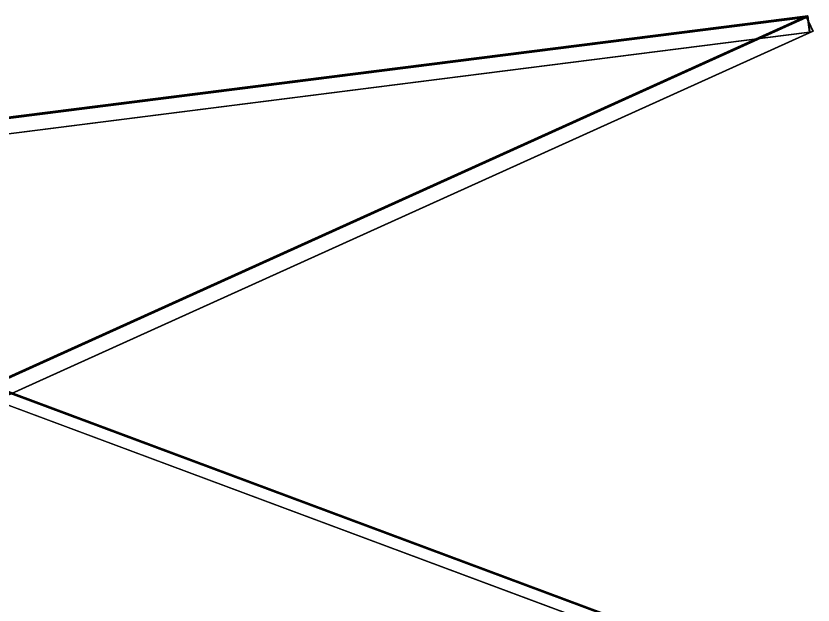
# Model space of a CAD drawing. Extents: x -14.2 to 13.4, y -20.5 to 46.3.
# Drawn here: x 4.278 to 8.63, y 43.109 to 46.325 of the extents above; entities that cross this region are included whole.
import ezdxf

# ---------------------------------------------------------------- set-up
doc = ezdxf.new("R2010")
doc.units = 0

msp = doc.modelspace()

# ---------------------------------------------------------------- linework, layer by layer
at = {"layer": '1', "color": 5}
for points in [[(8.6002, 46.3253, 0.0249), (1.3002, 45.4003, 1.0249), (1.2882, 45.3988, 0.9357), (8.5882, 46.3238, -0.0643)], [(8.5882, 46.3238, 0.0643), (1.2882, 45.3988, -0.9357), (1.3002, 45.4003, -1.0249), (8.6002, 46.3253, -0.0249)], [(8.5882, 46.3238, -0.0643), (1.2882, 45.3988, 0.9357), (1.2891, 45.3918, 0.9357), (8.5891, 46.3168, -0.0643)], [(8.5891, 46.3168, 0.0643), (1.2891, 45.3918, -0.9357), (1.2882, 45.3988, -0.9357), (8.5882, 46.3238, 0.0643)], [(8.5891, 46.3168, -0.0643), (1.2891, 45.3918, 0.9357), (1.3001, 45.3933, 1.0179), (8.6001, 46.3183, 0.0179)], [(8.6001, 46.3183, -0.0179), (1.3001, 45.3933, -1.0179), (1.2891, 45.3918, -0.9357), (8.5891, 46.3168, 0.0643)], [(8.6001, 46.3183, 0.0179), (1.3001, 45.3933, 1.0179), (1.3106, 45.3109, 1.0179), (8.6106, 46.2359, 0.0179)], [(8.6106, 46.2359, -0.0179), (1.3106, 45.3109, -1.0179), (1.3001, 45.3933, -1.0179), (8.6001, 46.3183, -0.0179)], [(8.6115, 46.236, 0.0249), (1.3115, 45.311, 1.0249), (1.3002, 45.4003, 1.0249), (8.6002, 46.3253, 0.0249)], [(8.6002, 46.3253, -0.0249), (1.3002, 45.4003, -1.0249), (1.3115, 45.311, -1.0249), (8.6115, 46.236, -0.0249)], [(8.6002, 46.3253, 0.0249), (8.5891, 46.3168, -0.0643), (8.5882, 46.3238, -0.0643)], [(8.6002, 46.3253, -0.0249), (8.5882, 46.3238, 0.0643), (8.5891, 46.3168, 0.0643)], [(8.6002, 46.3253, 0.0249), (8.6001, 46.3183, 0.0179), (8.5891, 46.3168, -0.0643)], [(8.6002, 46.3253, -0.0249), (8.5891, 46.3168, 0.0643), (8.6001, 46.3183, -0.0179)], [(8.6002, 46.3253, 0.0249), (8.6106, 46.2359, 0.0179), (8.6001, 46.3183, 0.0179)], [(8.6002, 46.3253, -0.0249), (8.6001, 46.3183, -0.0179), (8.6106, 46.2359, -0.0179)], [(8.6002, 46.3253, 0.0249), (8.6115, 46.236, 0.0249), (8.6106, 46.2359, 0.0179)], [(8.6002, 46.3253, -0.0249), (8.6106, 46.2359, -0.0179), (8.6115, 46.236, -0.0249)], [(8.6106, 46.2359, 0.0179), (1.3106, 45.3109, 1.0179), (1.3115, 45.311, 1.0249), (8.6115, 46.236, 0.0249)], [(8.6115, 46.236, -0.0249), (1.3115, 45.311, -1.0249), (1.3106, 45.3109, -1.0179), (8.6106, 46.2359, -0.0179)], [(4.1315, 44.2391, 0.6235), (7.5845, 42.9521, 0.0135), (7.6069, 43.0121, 0.0136), (4.1539, 44.2991, 0.6236)], [(4.1539, 44.2991, -0.6235), (7.6069, 43.0121, -0.0135), (7.5845, 42.9521, -0.0135), (4.1315, 44.2391, -0.6235)], [(4.1569, 44.3043, 0.6295), (7.6099, 43.0173, 0.0195), (7.5854, 42.9517, 0.0194), (4.1324, 44.2387, 0.6294)], [(4.1324, 44.2387, -0.6294), (7.5854, 42.9517, -0.0194), (7.6099, 43.0173, -0.0195), (4.1569, 44.3043, -0.6295)], [(4.1441, 44.3028, 0.5604), (7.5971, 43.0158, -0.0496), (7.5992, 43.0214, -0.0496), (4.1462, 44.3084, 0.5604)], [(4.1462, 44.3084, -0.5604), (7.5992, 43.0214, 0.0496), (7.5971, 43.0158, 0.0496), (4.1441, 44.3028, -0.5604)], [(4.1539, 44.2991, 0.6236), (7.6069, 43.0121, 0.0136), (7.5971, 43.0158, -0.0496), (4.1441, 44.3028, 0.5604)], [(4.1441, 44.3028, -0.5604), (7.5971, 43.0158, 0.0496), (7.6069, 43.0121, -0.0135), (4.1539, 44.2991, -0.6235)], [(4.1462, 44.3084, 0.5604), (7.5992, 43.0214, -0.0496), (7.6099, 43.0173, 0.0195), (4.1569, 44.3043, 0.6295)], [(4.1569, 44.3043, -0.6295), (7.6099, 43.0173, -0.0195), (7.5992, 43.0214, 0.0496), (4.1462, 44.3084, -0.5604)], [(4.1324, 44.2387, 0.6294), (7.5854, 42.9517, 0.0194), (7.5845, 42.9521, 0.0135), (4.1315, 44.2391, 0.6235)], [(4.1315, 44.2391, -0.6235), (7.5845, 42.9521, -0.0135), (7.5854, 42.9517, -0.0194), (4.1324, 44.2387, -0.6294)]]:
    msp.add_3dface(points, dxfattribs=at)
at = {"layer": '1', "color": 3}
for points in [[(8.5925, 46.3241, 0.0249), (4.1395, 44.3111, 0.6349), (4.1293, 44.3066, 0.5456), (8.5823, 46.3196, -0.0644)], [(8.5823, 46.3196, 0.0644), (4.1293, 44.3066, -0.5456), (4.1395, 44.3111, -0.6349), (8.5925, 46.3241, -0.0249)], [(8.5823, 46.3196, -0.0644), (4.1293, 44.3066, 0.5456), (4.1322, 44.3002, 0.5456), (8.5852, 46.3132, -0.0644)], [(8.5852, 46.3132, 0.0644), (4.1322, 44.3002, -0.5456), (4.1293, 44.3066, -0.5456), (8.5823, 46.3196, 0.0644)], [(8.5852, 46.3132, -0.0644), (4.1322, 44.3002, 0.5456), (4.1416, 44.3044, 0.628), (8.5946, 46.3174, 0.018)], [(8.5946, 46.3174, -0.018), (4.1416, 44.3044, -0.628), (4.1322, 44.3002, -0.5456), (8.5852, 46.3132, 0.0644)], [(8.6296, 46.2421, 0.0249), (4.1766, 44.2291, 0.6349), (4.1395, 44.3111, 0.6349), (8.5925, 46.3241, 0.0249)], [(8.5925, 46.3241, -0.0249), (4.1395, 44.3111, -0.6349), (4.1766, 44.2291, -0.6349), (8.6296, 46.2421, -0.0249)], [(8.5946, 46.3174, 0.018), (4.1416, 44.3044, 0.628), (4.1758, 44.2288, 0.628), (8.6288, 46.2418, 0.018)], [(8.6288, 46.2418, -0.018), (4.1758, 44.2288, -0.628), (4.1416, 44.3044, -0.628), (8.5946, 46.3174, -0.018)], [(8.5925, 46.3241, 0.0249), (8.5852, 46.3132, -0.0644), (8.5823, 46.3196, -0.0644)], [(8.5925, 46.3241, -0.0249), (8.5823, 46.3196, 0.0644), (8.5852, 46.3132, 0.0644)], [(8.5925, 46.3241, 0.0249), (8.5946, 46.3174, 0.018), (8.5852, 46.3132, -0.0644)], [(8.5925, 46.3241, -0.0249), (8.5852, 46.3132, 0.0644), (8.5946, 46.3174, -0.018)], [(8.5925, 46.3241, 0.0249), (8.6296, 46.2421, 0.0249), (8.6288, 46.2418, 0.018)], [(8.5925, 46.3241, 0.0249), (8.6288, 46.2418, 0.018), (8.5946, 46.3174, 0.018)], [(8.5925, 46.3241, -0.0249), (8.5946, 46.3174, -0.018), (8.6288, 46.2418, -0.018)], [(8.5925, 46.3241, -0.0249), (8.6288, 46.2418, -0.018), (8.6296, 46.2421, -0.0249)], [(8.6288, 46.2418, 0.018), (4.1758, 44.2288, 0.628), (4.1766, 44.2291, 0.6349), (8.6296, 46.2421, 0.0249)], [(8.6296, 46.2421, -0.0249), (4.1766, 44.2291, -0.6349), (4.1758, 44.2288, -0.628), (8.6288, 46.2418, -0.018)]]:
    msp.add_3dface(points, dxfattribs=at)

doc.saveas('drawing.dxf')
